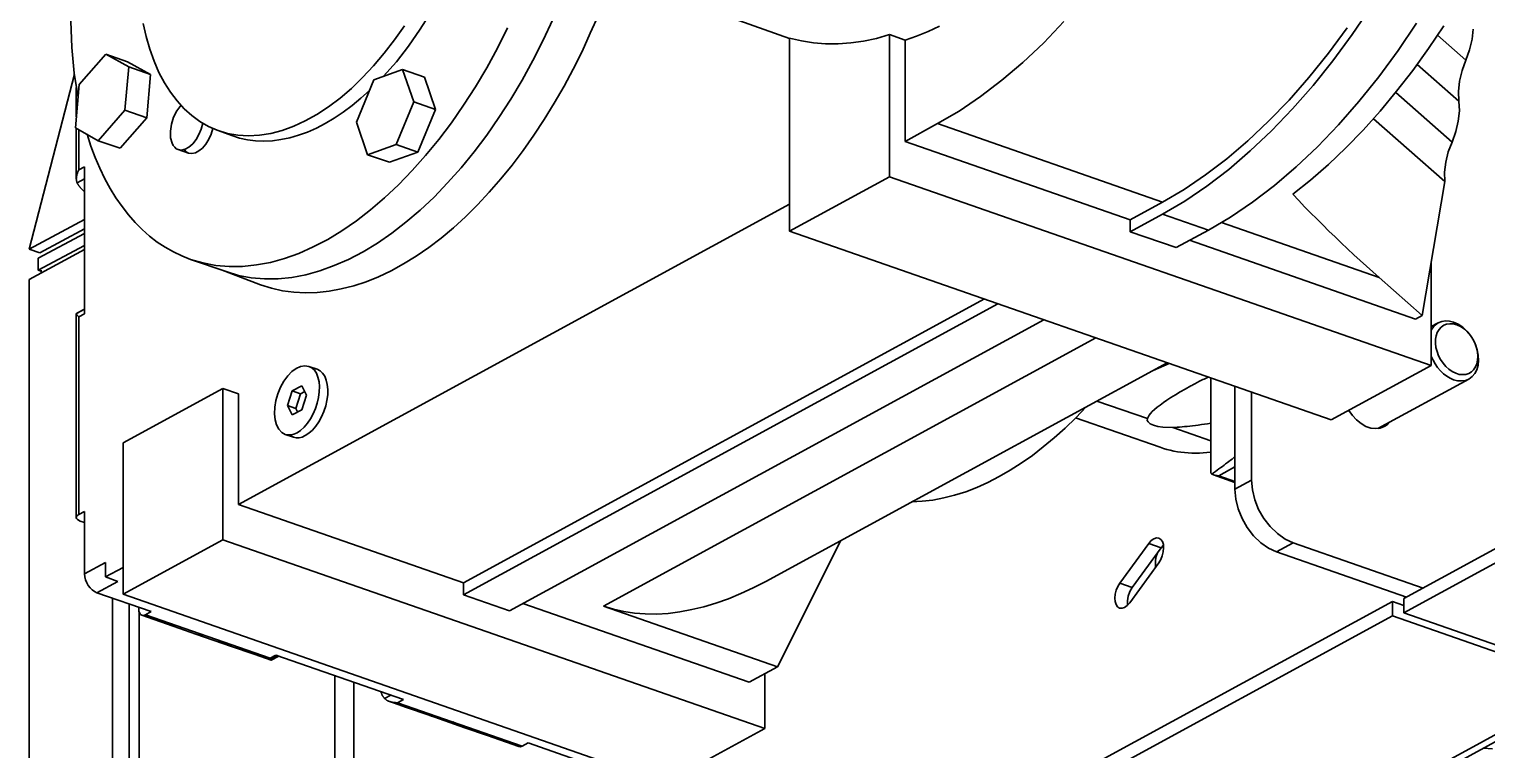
# Model space of a CAD drawing. Header units: millimetres. Extents: x 0 to 594, y 0 to 420.
# Drawn here: x 202.4 to 213.33, y 318.36 to 323.76 of the extents above; entities that cross this region are included whole.
import ezdxf

# ---------------------------------------------------------------- set-up
doc = ezdxf.new("R2010")
doc.units = ezdxf.units.MM

msp = doc.modelspace()

# ---------------------------------------------------------------- linework, layer by layer
at = {"color": 1, "lineweight": 35}
for p, q in [((212.323, 323.72), (212.462, 323.926)), ((202.716, 323.82), (202.724, 323.623)), ((205.336, 323.76), (205.419, 323.894)), ((206.257, 323.678), (206.329, 323.833)), ((206.671, 323.867), (206.611, 323.73)), ((207.725, 323.825), (208.105, 323.692)), ((210.01, 323.659), (210.162, 323.818)), ((203.259, 323.804), (203.281, 323.705)), ((203.281, 323.705), (203.309, 323.61)), ((205.143, 323.68), (205.217, 323.787)), ((205.248, 323.634), (205.336, 323.76)), ((205.915, 323.619), (205.991, 323.771)), ((206.611, 323.73), (206.549, 323.594)), ((208.757, 323.692), (208.855, 323.72)), ((208.855, 323.72), (208.972, 323.679)), ((208.855, 322.655), (208.855, 323.72)), ((208.972, 323.679), (209.057, 323.709)), ((209.057, 323.709), (209.143, 323.743)), ((209.143, 323.743), (209.228, 323.783)), ((212.284, 323.771), (212.144, 323.58)), ((212.178, 323.524), (212.323, 323.72)), ((212.667, 323.6), (212.806, 323.806)), ((213.009, 323.786), (212.895, 323.616)), ((212.962, 323.715), (213.174, 323.528)), ((213.229, 323.762), (213.221, 323.685)), ((202.724, 323.623), (202.742, 323.432)), ((203.309, 323.61), (203.341, 323.521)), ((205.066, 323.58), (205.143, 323.68)), ((205.157, 323.517), (205.248, 323.634)), ((205.834, 323.472), (205.915, 323.619)), ((206.18, 323.526), (206.257, 323.678)), ((206.549, 323.594), (206.483, 323.462)), ((208.105, 323.694), (208.193, 323.673)), ((208.105, 323.694), (208.105, 322.247)), ((208.193, 323.673), (208.283, 323.659)), ((208.283, 323.659), (208.374, 323.651)), ((208.374, 323.651), (208.468, 323.651)), ((208.468, 323.651), (208.563, 323.658)), ((208.563, 323.658), (208.659, 323.672)), ((208.659, 323.672), (208.757, 323.692)), ((208.972, 323.679), (208.972, 322.92)), ((209.854, 323.512), (210.01, 323.659)), ((212.522, 323.404), (212.667, 323.6)), ((212.895, 323.616), (212.777, 323.452)), ((213.203, 323.606), (213.174, 323.528)), ((213.221, 323.685), (213.203, 323.606)), ((202.978, 323.574), (202.778, 323.346)), ((203.15, 323.478), (202.978, 323.574)), ((203.142, 323.517), (202.978, 323.574)), ((203.314, 323.421), (203.142, 323.517)), ((203.341, 323.521), (203.377, 323.437)), ((204.904, 323.398), (204.986, 323.485)), ((204.986, 323.485), (205.066, 323.58)), ((205.061, 323.408), (205.157, 323.517)), ((206.099, 323.379), (206.18, 323.526)), ((209.696, 323.378), (209.854, 323.512)), ((212.144, 323.58), (211.998, 323.4)), ((212.029, 323.338), (212.178, 323.524)), ((212.81, 323.497), (213.122, 323.222)), ((213.174, 323.528), (213.146, 323.451)), ((202.743, 323.423), (202.405, 322.112)), ((202.742, 323.432), (202.77, 323.25)), ((203.122, 323.154), (203.15, 323.478)), ((203.314, 323.421), (203.15, 323.478)), ((203.286, 323.096), (203.314, 323.421)), ((203.377, 323.437), (203.418, 323.359)), ((204.82, 323.317), (204.904, 323.398)), ((204.989, 323.382), (204.858, 323.063)), ((205.204, 323.458), (204.989, 323.382)), ((205.368, 323.401), (205.204, 323.458)), ((205.287, 323.216), (205.204, 323.458)), ((205.451, 323.158), (205.368, 323.401)), ((205.749, 323.329), (205.834, 323.472)), ((206.015, 323.236), (206.099, 323.379)), ((206.483, 323.462), (206.414, 323.333)), ((209.537, 323.256), (209.696, 323.378)), ((211.998, 323.4), (211.849, 323.23)), ((212.373, 323.218), (212.522, 323.404)), ((212.777, 323.452), (212.656, 323.296)), ((212.709, 319.492), (219.964, 323.443)), ((212.709, 319.384), (220.085, 323.401)), ((213.146, 323.451), (213.127, 323.372)), ((202.778, 323.346), (202.75, 323.022)), ((202.757, 323.323), (202.757, 323.105)), ((203.418, 323.359), (203.464, 323.288)), ((203.464, 323.288), (203.513, 323.223)), ((204.735, 323.244), (204.82, 323.317)), ((204.891, 323.243), (204.956, 323.302)), ((205.661, 323.191), (205.749, 323.329)), ((206.414, 323.333), (206.341, 323.207)), ((211.876, 323.163), (212.029, 323.338)), ((212.656, 323.296), (212.532, 323.146)), ((212.649, 323.287), (213.071, 322.915)), ((213.127, 323.372), (213.119, 323.294)), ((213.119, 323.294), (213.122, 323.222)), ((203.511, 323.15), (203.542, 323.19)), ((203.513, 323.223), (203.566, 323.164)), ((203.566, 323.164), (203.623, 323.113)), ((204.561, 323.122), (204.648, 323.179)), ((204.648, 323.179), (204.735, 323.244)), ((204.758, 323.139), (204.825, 323.189)), ((204.825, 323.189), (204.891, 323.243)), ((205.155, 322.896), (205.287, 323.216)), ((205.451, 323.158), (205.287, 323.216)), ((205.319, 322.839), (205.451, 323.158)), ((205.569, 323.059), (205.661, 323.191)), ((205.926, 323.099), (206.015, 323.236)), ((206.341, 323.207), (206.266, 323.084)), ((209.376, 323.147), (209.537, 323.256)), ((211.849, 323.23), (211.696, 323.071)), ((211.719, 322.999), (211.876, 323.163)), ((212.219, 323.043), (212.373, 323.218)), ((213.122, 323.222), (213.126, 323.15)), ((202.922, 322.925), (203.122, 323.154)), ((203.086, 322.868), (203.286, 323.096)), ((203.286, 323.096), (203.122, 323.154)), ((203.463, 322.996), (203.47, 323.049)), ((203.47, 323.049), (203.487, 323.101)), ((203.487, 323.101), (203.511, 323.15)), ((203.623, 323.113), (203.684, 323.069)), ((203.684, 323.069), (203.748, 323.032)), ((203.706, 323.056), (203.694, 323.012)), ((204.387, 323.033), (204.474, 323.073)), ((204.474, 323.073), (204.561, 323.122)), ((204.557, 323.02), (204.624, 323.054)), ((204.624, 323.054), (204.691, 323.094)), ((204.691, 323.094), (204.758, 323.139)), ((204.858, 323.063), (204.941, 322.82)), ((205.474, 322.933), (205.569, 323.059)), ((205.834, 322.967), (205.926, 323.099)), ((206.266, 323.084), (206.188, 322.966)), ((208.972, 322.92), (209.214, 323.053)), ((209.214, 323.053), (209.376, 323.147)), ((209.214, 323.053), (210.901, 322.465)), ((211.696, 323.071), (211.541, 322.924)), ((212.532, 323.146), (212.405, 323.005)), ((213.018, 322.619), (212.482, 323.09)), ((213.118, 323.072), (213.099, 322.993)), ((213.126, 323.15), (213.118, 323.072)), ((202.75, 323.022), (202.922, 322.925)), ((202.757, 323.018), (202.757, 322.639)), ((202.775, 323.008), (202.775, 322.706)), ((202.838, 322.973), (202.867, 322.884)), ((203.464, 322.947), (203.463, 322.996)), ((203.475, 322.906), (203.464, 322.947)), ((203.677, 322.971), (203.655, 322.933)), ((203.694, 323.012), (203.677, 322.971)), ((203.748, 323.032), (203.814, 323.003)), ((203.768, 322.975), (203.751, 322.936)), ((203.781, 323.017), (203.768, 322.975)), ((203.814, 323.003), (203.89, 322.98)), ((203.814, 323.003), (203.923, 322.963)), ((203.869, 322.985), (203.923, 322.963)), ((203.89, 322.98), (203.968, 322.966)), ((203.923, 322.963), (203.981, 322.944)), ((203.968, 322.966), (204.048, 322.962)), ((203.981, 322.944), (204.04, 322.931)), ((204.048, 322.962), (204.131, 322.966)), ((204.131, 322.966), (204.215, 322.979)), ((204.215, 322.979), (204.3, 323.002)), ((204.291, 322.933), (204.357, 322.946)), ((204.3, 323.002), (204.387, 323.033)), ((204.357, 322.946), (204.423, 322.966)), ((204.423, 322.966), (204.49, 322.99)), ((204.49, 322.99), (204.557, 323.02)), ((205.739, 322.841), (205.834, 322.967)), ((206.188, 322.966), (206.108, 322.852)), ((211.559, 322.848), (211.719, 322.999)), ((212.062, 322.879), (212.219, 323.043)), ((212.405, 323.005), (212.276, 322.871)), ((213.099, 322.993), (213.071, 322.915)), ((202.867, 322.884), (202.898, 322.799)), ((203.086, 322.868), (202.922, 322.925)), ((203.484, 322.889), (203.475, 322.906)), ((203.495, 322.876), (203.484, 322.889)), ((203.507, 322.865), (203.495, 322.876)), ((203.521, 322.858), (203.507, 322.865)), ((203.547, 322.855), (203.521, 322.858)), ((203.599, 322.831), (203.521, 322.858)), ((203.574, 322.861), (203.547, 322.855)), ((203.58, 322.841), (203.565, 322.858)), ((203.602, 322.877), (203.574, 322.861)), ((203.599, 322.831), (203.58, 322.841)), ((203.624, 322.828), (203.599, 322.831)), ((203.63, 322.901), (203.602, 322.877)), ((203.65, 322.833), (203.624, 322.828)), ((203.655, 322.933), (203.63, 322.901)), ((203.677, 322.848), (203.65, 322.833)), ((203.704, 322.87), (203.677, 322.848)), ((203.729, 322.9), (203.704, 322.87)), ((203.751, 322.936), (203.729, 322.9)), ((204.04, 322.931), (204.101, 322.923)), ((204.101, 322.923), (204.163, 322.921)), ((204.163, 322.921), (204.227, 322.924)), ((204.227, 322.924), (204.291, 322.933)), ((204.941, 322.82), (205.155, 322.896)), ((205.105, 322.763), (205.319, 322.839)), ((205.319, 322.839), (205.155, 322.896)), ((205.376, 322.814), (205.474, 322.933)), ((205.642, 322.721), (205.739, 322.841)), ((206.108, 322.852), (206.025, 322.742)), ((210.659, 322.332), (208.972, 322.92)), ((211.541, 322.924), (211.383, 322.79)), ((211.397, 322.709), (211.559, 322.848)), ((211.902, 322.728), (212.062, 322.879)), ((212.276, 322.871), (212.144, 322.746)), ((213.043, 322.841), (213.025, 322.764)), ((213.071, 322.915), (213.043, 322.841)), ((202.775, 322.706), (202.819, 322.73)), ((202.819, 321.628), (202.819, 322.73)), ((202.898, 322.799), (202.933, 322.718)), ((202.933, 322.718), (202.971, 322.64)), ((205.105, 322.763), (204.941, 322.82)), ((205.276, 322.701), (205.376, 322.814)), ((205.541, 322.608), (205.642, 322.721)), ((206.025, 322.742), (205.94, 322.638)), ((211.383, 322.79), (211.223, 322.668)), ((211.74, 322.59), (211.902, 322.728)), ((212.144, 322.746), (212.011, 322.63)), ((213.025, 322.764), (213.016, 322.689)), ((202.758, 322.644), (202.757, 322.639)), ((202.757, 322.639), (202.757, 322.637)), ((202.757, 322.637), (202.758, 322.634)), ((202.759, 322.658), (202.758, 322.653)), ((202.758, 322.653), (202.758, 322.648)), ((202.758, 322.648), (202.758, 322.644)), ((202.758, 322.634), (202.758, 322.632)), ((202.758, 322.632), (202.758, 322.63)), ((202.758, 322.63), (202.758, 322.628)), ((202.758, 322.628), (202.758, 322.625)), ((202.758, 322.625), (202.759, 322.623)), ((202.76, 322.662), (202.759, 322.658)), ((202.759, 322.623), (202.759, 322.621)), ((202.759, 322.621), (202.76, 322.619)), ((202.761, 322.667), (202.76, 322.662)), ((202.76, 322.619), (202.76, 322.617)), ((202.76, 322.617), (202.761, 322.615)), ((202.762, 322.672), (202.761, 322.667)), ((202.761, 322.615), (202.762, 322.613)), ((202.763, 322.677), (202.762, 322.672)), ((202.762, 322.613), (202.762, 322.611)), ((202.762, 322.611), (202.763, 322.609)), ((202.765, 322.682), (202.763, 322.677)), ((202.819, 322.64), (202.763, 322.609)), ((202.763, 322.609), (202.764, 322.607)), ((202.767, 322.687), (202.765, 322.682)), ((202.768, 322.691), (202.767, 322.687)), ((202.77, 322.696), (202.768, 322.691)), ((202.773, 322.701), (202.77, 322.696)), ((202.775, 322.706), (202.773, 322.701)), ((202.971, 322.64), (203.011, 322.567)), ((205.173, 322.595), (205.276, 322.701)), ((205.439, 322.502), (205.541, 322.608)), ((205.94, 322.638), (205.853, 322.538)), ((208.105, 322.247), (208.855, 322.655)), ((208.855, 322.655), (212.915, 321.24)), ((211.223, 322.668), (211.063, 322.559)), ((211.232, 322.584), (211.397, 322.709)), ((212.011, 322.63), (211.877, 322.523)), ((213.018, 322.619), (212.848, 321.614)), ((213.016, 322.689), (213.018, 322.619)), ((202.764, 322.607), (202.765, 322.604)), ((202.765, 322.604), (202.767, 322.601)), ((202.767, 322.601), (202.768, 322.599)), ((202.768, 322.599), (202.77, 322.596)), ((202.77, 322.596), (202.771, 322.594)), ((202.771, 322.594), (202.773, 322.591)), ((202.773, 322.591), (202.775, 322.589)), ((202.775, 322.589), (202.777, 322.586)), ((202.777, 322.586), (202.779, 322.584)), ((202.779, 322.584), (202.781, 322.581)), ((202.781, 322.581), (202.783, 322.579)), ((202.783, 322.579), (202.785, 322.576)), ((202.785, 322.576), (202.787, 322.574)), ((202.787, 322.574), (202.819, 322.542)), ((203.011, 322.567), (203.054, 322.497)), ((205.069, 322.497), (205.173, 322.595)), ((205.335, 322.404), (205.439, 322.502)), ((205.853, 322.538), (205.765, 322.444)), ((211.063, 322.559), (210.901, 322.465)), ((211.067, 322.472), (211.232, 322.584)), ((211.576, 322.464), (211.74, 322.59)), ((211.922, 322.476), (211.877, 322.523)), ((203.054, 322.497), (203.1, 322.431)), ((203.1, 322.431), (203.148, 322.369)), ((203.974, 320.198), (208.105, 322.448)), ((204.857, 322.324), (204.964, 322.406)), ((204.964, 322.406), (205.069, 322.497)), ((205.229, 322.314), (205.335, 322.404)), ((205.765, 322.444), (205.675, 322.355)), ((210.901, 322.465), (210.659, 322.332)), ((210.901, 322.375), (211.067, 322.472)), ((211.411, 322.352), (211.576, 322.464)), ((211.966, 322.43), (211.922, 322.476)), ((212.011, 322.384), (211.966, 322.43)), ((202.819, 322.333), (202.405, 322.112)), ((203.148, 322.369), (203.198, 322.311)), ((203.198, 322.311), (203.251, 322.258)), ((204.749, 322.25), (204.857, 322.324)), ((205.122, 322.231), (205.229, 322.314)), ((205.675, 322.355), (205.584, 322.272)), ((210.659, 322.242), (210.901, 322.375)), ((210.659, 322.332), (210.659, 322.242)), ((211.245, 322.255), (210.901, 322.375)), ((211.245, 322.255), (211.411, 322.352)), ((211.343, 322.311), (212.525, 321.899)), ((212.057, 322.338), (212.011, 322.384)), ((212.102, 322.293), (212.057, 322.338)), ((212.148, 322.247), (212.102, 322.293)), ((202.819, 322.229), (202.472, 322.044)), ((202.483, 322.085), (202.819, 322.264)), ((203.251, 322.258), (203.307, 322.209)), ((203.307, 322.209), (203.364, 322.165)), ((204.533, 322.128), (204.642, 322.184)), ((204.642, 322.184), (204.749, 322.25)), ((205.015, 322.157), (205.122, 322.231)), ((205.492, 322.195), (205.399, 322.124)), ((205.584, 322.272), (205.492, 322.195)), ((208.105, 322.247), (212.166, 320.831)), ((210.659, 322.242), (211.002, 322.123)), ((211.002, 322.123), (211.245, 322.255)), ((212.798, 321.587), (211.103, 322.178)), ((212.195, 322.203), (212.148, 322.247)), ((212.241, 322.158), (212.195, 322.203)), ((202.819, 322.109), (202.404, 321.883)), ((202.405, 322.112), (202.483, 322.085)), ((202.819, 322.139), (202.472, 321.953)), ((203.364, 322.165), (203.424, 322.126)), ((203.424, 322.126), (203.485, 322.091)), ((203.485, 322.091), (203.549, 322.061)), ((204.318, 322.042), (204.426, 322.08)), ((204.426, 322.08), (204.533, 322.128)), ((204.799, 322.035), (204.907, 322.092)), ((204.907, 322.092), (205.015, 322.157)), ((205.399, 322.124), (205.305, 322.059)), ((212.288, 322.114), (212.241, 322.158)), ((212.335, 322.07), (212.288, 322.114)), ((212.382, 322.027), (212.335, 322.07)), ((202.472, 322.044), (202.472, 321.953)), ((202.472, 321.953), (202.493, 321.946)), ((202.493, 321.932), (202.493, 321.955)), ((203.549, 322.061), (203.614, 322.035)), ((203.614, 322.035), (203.707, 322.008)), ((203.614, 322.035), (203.88, 321.943)), ((203.707, 322.008), (203.804, 321.99)), ((203.804, 321.99), (203.903, 321.981)), ((203.903, 321.981), (204.004, 321.982)), ((204.004, 321.982), (204.107, 321.993)), ((204.107, 321.993), (204.212, 322.012)), ((204.212, 322.012), (204.318, 322.042)), ((204.584, 321.949), (204.691, 321.988)), ((204.691, 321.988), (204.799, 322.035)), ((205.211, 322.001), (205.117, 321.95)), ((205.305, 322.059), (205.211, 322.001)), ((212.429, 321.984), (212.382, 322.027)), ((212.477, 321.941), (212.429, 321.984)), ((212.915, 322.012), (212.915, 321.24)), ((202.404, 321.883), (202.404, 313.898)), ((203.86, 321.949), (203.88, 321.943)), ((203.87, 321.946), (204.139, 321.845)), ((203.88, 321.943), (203.973, 321.915)), ((203.973, 321.915), (204.069, 321.897)), ((204.069, 321.897), (204.168, 321.889)), ((204.22, 321.819), (204.139, 321.845)), ((204.168, 321.889), (204.27, 321.89)), ((204.27, 321.89), (204.373, 321.9)), ((204.373, 321.9), (204.478, 321.92)), ((204.478, 321.92), (204.584, 321.949)), ((204.93, 321.867), (204.837, 321.837)), ((205.023, 321.905), (204.93, 321.867)), ((205.117, 321.95), (205.023, 321.905)), ((212.525, 321.899), (212.477, 321.941)), ((212.525, 321.899), (212.848, 321.614)), ((204.303, 321.8), (204.22, 321.819)), ((204.388, 321.789), (204.303, 321.8)), ((204.475, 321.784), (204.388, 321.789)), ((204.563, 321.786), (204.475, 321.784)), ((204.653, 321.796), (204.563, 321.786)), ((204.744, 321.813), (204.653, 321.796)), ((204.837, 321.837), (204.744, 321.813)), ((209.566, 321.738), (205.661, 319.61)), ((202.758, 321.628), (202.757, 321.628)), ((202.757, 321.628), (202.757, 321.628)), ((202.757, 321.628), (202.758, 321.626)), ((202.757, 321.628), (202.757, 320.099)), ((202.759, 321.631), (202.758, 321.63)), ((202.758, 321.63), (202.758, 321.63)), ((202.758, 321.63), (202.758, 321.63)), ((202.758, 321.63), (202.758, 321.629)), ((202.758, 321.629), (202.758, 321.629)), ((202.758, 321.629), (202.758, 321.629)), ((202.758, 321.629), (202.758, 321.629)), ((202.758, 321.629), (202.758, 321.628)), ((202.758, 321.626), (202.758, 321.625)), ((202.758, 321.625), (202.758, 321.624)), ((202.76, 321.631), (202.759, 321.631)), ((202.759, 321.631), (202.759, 321.631)), ((202.759, 321.631), (202.759, 321.631)), ((202.759, 321.631), (202.759, 321.631)), ((202.819, 321.663), (202.76, 321.631)), ((202.761, 321.632), (202.76, 321.632)), ((202.76, 321.632), (202.76, 321.632)), ((202.76, 321.632), (202.76, 321.632)), ((202.76, 321.632), (202.76, 321.631)), ((202.76, 321.631), (202.76, 321.631)), ((202.762, 321.632), (202.761, 321.632)), ((202.761, 321.632), (202.761, 321.632)), ((202.761, 321.632), (202.761, 321.632)), ((202.761, 321.632), (202.761, 321.632)), ((202.763, 321.632), (202.762, 321.632)), ((202.762, 321.632), (202.762, 321.632)), ((202.762, 321.632), (202.762, 321.632)), ((202.762, 321.632), (202.762, 321.632)), ((202.819, 321.663), (202.763, 321.632)), ((202.763, 321.632), (202.763, 321.632)), ((202.775, 321.604), (202.819, 321.628)), ((205.661, 319.52), (209.667, 321.702)), ((202.758, 321.624), (202.759, 321.623)), ((202.759, 321.623), (202.76, 321.621)), ((202.76, 321.621), (202.761, 321.62)), ((202.761, 321.62), (202.762, 321.618)), ((202.762, 321.618), (202.763, 321.616)), ((202.763, 321.616), (202.765, 321.614)), ((202.765, 321.614), (202.767, 321.613)), ((202.767, 321.613), (202.768, 321.611)), ((202.768, 321.611), (202.77, 321.609)), ((202.77, 321.609), (202.773, 321.606)), ((202.773, 321.606), (202.775, 321.604)), ((202.775, 321.604), (202.775, 320.121)), ((206.005, 319.401), (210.011, 321.583)), ((212.798, 321.587), (212.848, 321.614)), ((212.915, 321.531), (212.968, 321.56)), ((212.915, 321.505), (212.938, 321.537)), ((212.938, 321.537), (212.968, 321.56)), ((212.968, 321.56), (212.994, 321.57)), ((212.99, 321.527), (212.974, 321.51)), ((213.009, 321.541), (212.99, 321.527)), ((212.994, 321.57), (213.022, 321.575)), ((213.031, 321.549), (213.009, 321.541)), ((213.022, 321.575), (213.052, 321.573)), ((213.055, 321.553), (213.031, 321.549)), ((213.052, 321.573), (213.083, 321.565)), ((213.08, 321.551), (213.055, 321.553)), ((213.106, 321.544), (213.08, 321.551)), ((213.083, 321.565), (213.118, 321.549)), ((213.135, 321.531), (213.106, 321.544)), ((213.118, 321.549), (213.152, 321.526)), ((213.164, 321.511), (213.135, 321.531)), ((213.152, 321.526), (213.183, 321.496)), ((206.709, 319.435), (210.402, 321.446)), ((212.948, 321.436), (212.947, 321.406)), ((212.947, 321.406), (212.951, 321.375)), ((212.953, 321.463), (212.948, 321.436)), ((212.961, 321.488), (212.953, 321.463)), ((212.974, 321.51), (212.961, 321.488)), ((213.191, 321.486), (213.164, 321.511)), ((213.183, 321.496), (213.211, 321.461)), ((213.214, 321.457), (213.191, 321.486)), ((213.211, 321.461), (213.213, 321.459)), ((213.214, 321.457), (213.211, 321.461)), ((213.231, 321.43), (213.214, 321.457)), ((213.245, 321.401), (213.231, 321.43)), ((212.929, 321.28), (212.915, 321.31)), ((212.951, 321.375), (212.959, 321.344)), ((212.959, 321.344), (212.97, 321.313)), ((212.97, 321.313), (212.985, 321.284)), ((213.255, 321.371), (213.245, 321.401)), ((213.245, 321.401), (213.247, 321.396)), ((213.246, 321.399), (213.247, 321.396)), ((213.247, 321.396), (213.26, 321.357)), ((213.262, 321.34), (213.255, 321.371)), ((213.26, 321.357), (213.268, 321.317)), ((213.264, 321.309), (213.262, 321.34)), ((213.263, 321.28), (213.264, 321.309)), ((213.268, 321.317), (213.27, 321.278)), ((204.342, 321.162), (204.373, 321.194)), ((204.373, 321.194), (204.406, 321.218)), ((204.406, 321.218), (204.439, 321.233)), ((204.439, 321.233), (204.471, 321.238)), ((204.471, 321.238), (204.501, 321.233)), ((204.501, 321.233), (204.522, 321.222)), ((204.563, 321.212), (204.501, 321.233)), ((204.522, 321.222), (204.542, 321.204)), ((204.53, 321.216), (204.563, 321.212)), ((204.542, 321.204), (204.557, 321.181)), ((204.563, 321.212), (204.585, 321.2)), ((204.585, 321.2), (204.604, 321.182)), ((207.927, 319.621), (210.936, 321.26)), ((210.831, 321.203), (210.951, 321.255)), ((212.915, 321.24), (212.166, 320.831)), ((212.945, 321.251), (212.929, 321.28)), ((212.963, 321.224), (212.945, 321.251)), ((212.984, 321.199), (212.963, 321.224)), ((213.007, 321.177), (212.984, 321.199)), ((212.985, 321.284), (213.004, 321.257)), ((213.004, 321.257), (213.025, 321.232)), ((213.025, 321.232), (213.048, 321.211)), ((213.048, 321.211), (213.073, 321.194)), ((213.073, 321.194), (213.099, 321.181)), ((213.196, 321.18), (213.216, 321.192)), ((213.216, 321.192), (213.233, 321.208)), ((213.233, 321.208), (213.247, 321.229)), ((213.257, 321.208), (213.242, 321.179)), ((213.247, 321.229), (213.257, 321.253)), ((213.257, 321.253), (213.263, 321.28)), ((213.266, 321.241), (213.257, 321.208)), ((213.27, 321.278), (213.266, 321.241)), ((204.288, 321.077), (204.313, 321.122)), ((204.313, 321.122), (204.342, 321.162)), ((204.448, 321.088), (204.376, 321.049)), ((204.484, 321.018), (204.448, 321.088)), ((204.557, 321.181), (204.569, 321.152)), ((204.569, 321.152), (204.577, 321.118)), ((204.577, 321.118), (204.58, 321.081)), ((204.58, 321.081), (204.579, 321.042)), ((204.604, 321.182), (204.62, 321.159)), ((204.62, 321.159), (204.631, 321.13)), ((204.631, 321.13), (204.639, 321.097)), ((204.639, 321.097), (204.643, 321.059)), ((211.112, 321.086), (211.071, 321.063)), ((211.12, 321.09), (211.112, 321.086)), ((211.129, 321.095), (211.12, 321.09)), ((211.138, 321.1), (211.129, 321.095)), ((211.147, 321.104), (211.138, 321.1)), ((211.156, 321.109), (211.147, 321.104)), ((211.165, 321.114), (211.156, 321.109)), ((211.174, 321.119), (211.165, 321.114)), ((211.184, 321.124), (211.174, 321.119)), ((211.193, 321.129), (211.184, 321.124)), ((211.203, 321.134), (211.193, 321.129)), ((211.212, 321.138), (211.203, 321.134)), ((211.222, 321.143), (211.212, 321.138)), ((211.232, 321.148), (211.222, 321.143)), ((211.242, 321.153), (211.232, 321.148)), ((211.263, 321.146), (211.263, 320.447)), ((211.444, 321.083), (211.444, 320.311)), ((212.515, 320.767), (213.197, 321.138)), ((213.032, 321.159), (213.007, 321.177)), ((213.057, 321.144), (213.032, 321.159)), ((213.083, 321.133), (213.057, 321.144)), ((213.113, 321.125), (213.083, 321.133)), ((213.099, 321.181), (213.124, 321.173)), ((213.143, 321.124), (213.113, 321.125)), ((213.124, 321.173), (213.15, 321.171)), ((213.172, 321.128), (213.143, 321.124)), ((213.15, 321.171), (213.174, 321.173)), ((213.197, 321.138), (213.172, 321.128)), ((213.174, 321.173), (213.196, 321.18)), ((213.222, 321.156), (213.197, 321.138)), ((213.242, 321.179), (213.222, 321.156)), ((203.108, 320.659), (203.857, 321.067)), ((203.974, 321.026), (203.857, 321.067)), ((203.857, 321.067), (203.857, 319.933)), ((203.974, 320.198), (203.974, 321.026)), ((204.245, 320.927), (204.254, 320.978)), ((204.254, 320.978), (204.268, 321.028)), ((204.268, 321.028), (204.288, 321.077)), ((204.376, 321.049), (204.34, 320.939)), ((204.438, 321.027), (204.376, 321.049)), ((204.402, 320.917), (204.438, 321.027)), ((204.438, 321.027), (204.47, 321.044)), ((204.448, 320.908), (204.484, 321.018)), ((204.574, 321), (204.564, 320.958)), ((204.579, 321.042), (204.574, 321)), ((204.636, 320.978), (204.627, 320.936)), ((204.642, 321.02), (204.636, 320.978)), ((204.643, 321.059), (204.642, 321.02)), ((210.787, 320.841), (210.409, 320.973)), ((210.934, 320.98), (210.907, 320.961)), ((210.964, 321), (210.934, 320.98)), ((210.997, 321.02), (210.964, 321)), ((211.033, 321.041), (210.997, 321.02)), ((211.071, 321.063), (211.033, 321.041)), ((211.569, 320.379), (211.569, 321.04)), ((204.243, 320.878), (204.245, 320.927)), ((204.247, 320.833), (204.243, 320.878)), ((204.34, 320.939), (204.376, 320.869)), ((204.402, 320.917), (204.34, 320.939)), ((204.376, 320.869), (204.448, 320.908)), ((204.416, 320.891), (204.402, 320.917)), ((204.534, 320.877), (204.513, 320.84)), ((204.551, 320.917), (204.534, 320.877)), ((204.564, 320.958), (204.551, 320.917)), ((204.613, 320.895), (204.596, 320.855)), ((204.627, 320.936), (204.613, 320.895)), ((210.329, 320.93), (210.25, 320.848)), ((210.8, 320.866), (210.792, 320.853)), ((210.811, 320.879), (210.8, 320.866)), ((210.824, 320.894), (210.811, 320.879)), ((210.841, 320.91), (210.824, 320.894)), ((210.86, 320.926), (210.841, 320.91)), ((210.882, 320.943), (210.86, 320.926)), ((210.907, 320.961), (210.882, 320.943)), ((212.324, 320.865), (212.297, 320.903)), ((212.355, 320.831), (212.324, 320.865)), ((204.258, 320.794), (204.247, 320.833)), ((204.275, 320.762), (204.258, 320.794)), ((204.297, 320.738), (204.275, 320.762)), ((204.439, 320.753), (204.412, 320.735)), ((204.465, 320.777), (204.439, 320.753)), ((204.49, 320.806), (204.465, 320.777)), ((204.513, 320.84), (204.49, 320.806)), ((204.528, 320.755), (204.501, 320.732)), ((204.553, 320.784), (204.528, 320.755)), ((204.576, 320.818), (204.553, 320.784)), ((204.596, 320.855), (204.576, 320.818)), ((210.17, 320.77), (210.089, 320.697)), ((210.25, 320.848), (210.17, 320.77)), ((210.882, 320.626), (210.249, 320.847)), ((210.787, 320.841), (210.786, 320.828)), ((210.786, 320.828), (210.793, 320.816)), ((210.792, 320.853), (210.787, 320.841)), ((210.793, 320.816), (210.808, 320.803)), ((210.808, 320.803), (210.832, 320.792)), ((210.832, 320.792), (210.865, 320.783)), ((210.865, 320.783), (210.903, 320.777)), ((210.903, 320.777), (210.978, 320.775)), ((210.978, 320.775), (210.994, 320.775)), ((211.263, 320.675), (210.978, 320.775)), ((210.994, 320.775), (211.011, 320.776)), ((211.011, 320.776), (211.029, 320.778)), ((211.029, 320.778), (211.047, 320.779)), ((211.047, 320.779), (211.066, 320.781)), ((211.066, 320.781), (211.085, 320.783)), ((211.085, 320.783), (211.105, 320.785)), ((211.105, 320.785), (211.126, 320.787)), ((211.126, 320.787), (211.147, 320.79)), ((211.147, 320.79), (211.169, 320.793)), ((211.169, 320.793), (211.192, 320.796)), ((211.192, 320.796), (211.215, 320.799)), ((211.215, 320.799), (211.238, 320.803)), ((211.238, 320.803), (211.263, 320.806)), ((212.389, 320.804), (212.355, 320.831)), ((212.425, 320.783), (212.389, 320.804)), ((212.462, 320.77), (212.425, 320.783)), ((212.498, 320.766), (212.462, 320.77)), ((212.532, 320.77), (212.498, 320.766)), ((212.563, 320.781), (212.532, 320.77)), ((212.584, 320.795), (212.563, 320.781)), ((212.601, 320.814), (212.584, 320.795)), ((203.108, 319.525), (203.108, 320.659)), ((204.323, 320.723), (204.297, 320.738)), ((204.343, 320.719), (204.323, 320.723)), ((204.385, 320.702), (204.323, 320.723)), ((204.365, 320.719), (204.343, 320.719)), ((204.385, 320.702), (204.356, 320.719)), ((204.388, 320.725), (204.365, 320.719)), ((204.406, 320.697), (204.385, 320.702)), ((204.412, 320.735), (204.388, 320.725)), ((204.428, 320.698), (204.406, 320.697)), ((204.451, 320.703), (204.428, 320.698)), ((204.474, 320.714), (204.451, 320.703)), ((204.501, 320.732), (204.474, 320.714)), ((210.089, 320.697), (210.007, 320.629)), ((209.925, 320.565), (209.842, 320.507)), ((210.007, 320.629), (209.925, 320.565)), ((210.907, 320.618), (210.882, 320.626)), ((210.933, 320.61), (210.907, 320.618)), ((210.959, 320.604), (210.933, 320.61)), ((210.985, 320.598), (210.959, 320.604)), ((211.012, 320.593), (210.985, 320.598)), ((211.039, 320.589), (211.012, 320.593)), ((211.066, 320.586), (211.039, 320.589)), ((211.093, 320.584), (211.066, 320.586)), ((211.121, 320.583), (211.093, 320.584)), ((211.149, 320.582), (211.121, 320.583)), ((211.177, 320.583), (211.149, 320.582)), ((211.205, 320.584), (211.177, 320.583)), ((211.234, 320.586), (211.205, 320.584)), ((211.263, 320.59), (211.234, 320.586)), ((211.41, 320.529), (211.422, 320.538)), ((211.422, 320.538), (211.433, 320.547)), ((211.433, 320.547), (211.444, 320.556)), ((209.758, 320.454), (209.675, 320.406)), ((209.842, 320.507), (209.758, 320.454)), ((211.263, 320.447), (211.263, 320.444)), ((211.263, 320.444), (211.263, 320.442)), ((211.263, 320.442), (211.263, 320.44)), ((211.263, 320.44), (211.263, 320.439)), ((211.263, 320.439), (211.264, 320.437)), ((211.264, 320.437), (211.264, 320.435)), ((211.264, 320.435), (211.265, 320.433)), ((211.265, 320.433), (211.265, 320.432)), ((211.265, 320.432), (211.266, 320.43)), ((211.266, 320.43), (211.266, 320.429)), ((211.266, 320.429), (211.267, 320.428)), ((211.267, 320.428), (211.268, 320.427)), ((211.268, 320.427), (211.269, 320.426)), ((211.269, 320.426), (211.27, 320.425)), ((211.27, 320.425), (211.284, 320.435)), ((211.27, 320.425), (211.282, 320.42)), ((211.284, 320.435), (211.297, 320.445)), ((211.297, 320.445), (211.31, 320.454)), ((211.31, 320.454), (211.324, 320.464)), ((211.322, 320.412), (211.444, 320.479)), ((211.324, 320.464), (211.337, 320.474)), ((211.337, 320.474), (211.35, 320.483)), ((211.35, 320.483), (211.362, 320.493)), ((211.362, 320.493), (211.374, 320.502)), ((211.374, 320.502), (211.387, 320.511)), ((211.387, 320.511), (211.399, 320.52)), ((211.399, 320.52), (211.41, 320.529)), ((209.508, 320.325), (209.425, 320.293)), ((209.591, 320.363), (209.508, 320.325)), ((209.675, 320.406), (209.591, 320.363)), ((211.282, 320.42), (211.322, 320.412)), ((211.444, 320.363), (211.282, 320.42)), ((211.444, 320.37), (211.322, 320.412)), ((211.569, 320.379), (211.444, 320.311)), ((211.575, 320.306), (211.569, 320.379)), ((209.099, 320.221), (209.02, 320.217)), ((209.179, 320.23), (209.099, 320.221)), ((209.261, 320.246), (209.179, 320.23)), ((209.342, 320.267), (209.261, 320.246)), ((209.425, 320.293), (209.342, 320.267)), ((211.444, 320.311), (211.45, 320.238)), ((211.45, 320.238), (211.468, 320.165)), ((211.593, 320.233), (211.575, 320.306)), ((211.621, 320.16), (211.593, 320.233)), ((202.757, 320.099), (202.762, 320.111)), ((202.759, 320.092), (202.757, 320.099)), ((202.762, 320.111), (202.775, 320.121)), ((202.819, 320.145), (202.775, 320.121)), ((202.819, 319.677), (202.819, 320.145)), ((203.974, 320.198), (205.661, 319.61)), ((211.468, 320.165), (211.497, 320.092)), ((211.66, 320.092), (211.621, 320.16)), ((202.765, 320.084), (202.759, 320.092)), ((202.787, 320.072), (202.765, 320.084)), ((202.787, 320.072), (202.819, 320.061)), ((211.497, 320.092), (211.535, 320.024)), ((211.535, 320.024), (211.583, 319.963)), ((211.708, 320.031), (211.66, 320.092)), ((211.762, 319.979), (211.708, 320.031)), ((203.857, 319.933), (203.108, 319.525)), ((203.857, 319.933), (207.918, 318.518)), ((208.013, 318.98), (208.49, 319.928)), ((210.58, 319.608), (210.797, 319.906)), ((210.797, 319.906), (210.815, 319.927)), ((210.797, 319.906), (210.89, 319.873)), ((210.815, 319.927), (210.835, 319.941)), ((210.835, 319.941), (210.855, 319.948)), ((210.855, 319.948), (210.874, 319.946)), ((210.874, 319.946), (210.888, 319.936)), ((210.888, 319.936), (210.9, 319.92)), ((210.908, 319.893), (210.89, 319.873)), ((210.9, 319.92), (210.907, 319.898)), ((210.907, 319.898), (210.909, 319.872)), ((211.583, 319.963), (211.637, 319.911)), ((211.637, 319.911), (211.695, 319.87)), ((211.756, 319.842), (211.881, 319.91)), ((211.82, 319.938), (211.762, 319.979)), ((211.881, 319.91), (211.82, 319.938)), ((212.854, 319.571), (211.881, 319.91)), ((210.89, 319.873), (210.674, 319.575)), ((210.848, 319.78), (210.847, 319.753)), ((210.854, 319.808), (210.848, 319.78)), ((210.863, 319.836), (210.854, 319.808)), ((210.887, 319.785), (210.872, 319.759)), ((210.899, 319.813), (210.887, 319.785)), ((210.906, 319.843), (210.899, 319.813)), ((210.909, 319.872), (210.906, 319.843)), ((211.695, 319.87), (211.756, 319.842)), ((211.756, 319.842), (212.729, 319.503)), ((202.975, 319.762), (202.819, 319.677)), ((202.819, 319.677), (202.821, 319.655)), ((202.975, 319.762), (202.975, 319.654)), ((202.975, 319.654), (203.108, 319.726)), ((210.872, 319.759), (210.655, 319.461)), ((210.847, 319.753), (210.849, 319.728)), ((202.821, 319.655), (202.826, 319.633)), ((202.826, 319.633), (202.835, 319.611)), ((202.835, 319.611), (202.846, 319.591)), ((202.846, 319.591), (202.86, 319.573)), ((202.86, 319.573), (202.877, 319.557)), ((202.877, 319.557), (202.894, 319.545)), ((203.069, 319.621), (202.912, 319.536)), ((202.975, 319.654), (203.069, 319.621)), ((205.661, 319.52), (205.661, 319.61)), ((207.833, 319.573), (207.739, 319.529)), ((207.927, 319.621), (207.833, 319.573)), ((210.545, 319.524), (210.553, 319.554)), ((210.553, 319.554), (210.565, 319.582)), ((210.565, 319.582), (210.58, 319.608)), ((210.58, 319.608), (210.674, 319.575)), ((210.674, 319.575), (210.656, 319.544)), ((202.894, 319.545), (202.912, 319.536)), ((203.318, 319.395), (202.912, 319.536)), ((203.028, 319.496), (203.028, 314.316)), ((203.108, 319.525), (207.168, 318.109)), ((203.153, 319.452), (203.153, 314.325)), ((203.237, 314.357), (212.624, 319.47)), ((206.005, 319.401), (205.661, 319.52)), ((206.105, 319.455), (207.801, 318.864)), ((207.553, 319.458), (207.462, 319.43)), ((207.646, 319.491), (207.553, 319.458)), ((207.739, 319.529), (207.646, 319.491)), ((210.543, 319.495), (210.545, 319.524)), ((210.545, 319.469), (210.543, 319.495)), ((210.552, 319.447), (210.545, 319.469)), ((210.563, 319.431), (210.552, 319.447)), ((210.636, 319.44), (210.616, 319.426)), ((210.655, 319.461), (210.636, 319.44)), ((210.643, 319.51), (210.637, 319.474)), ((210.637, 319.474), (210.638, 319.441)), ((210.656, 319.544), (210.643, 319.51)), ((212.624, 319.47), (212.624, 319.362)), ((212.709, 319.441), (212.624, 319.47)), ((212.709, 319.384), (212.709, 319.492)), ((203.225, 319.427), (203.225, 319.416)), ((203.225, 319.416), (203.226, 319.398)), ((203.226, 319.398), (203.231, 319.384)), ((203.228, 319.391), (203.228, 314.365)), ((203.231, 319.384), (203.239, 319.373)), ((203.237, 314.249), (212.624, 319.362)), ((203.239, 319.373), (203.248, 319.367)), ((203.248, 319.367), (203.261, 319.366)), ((203.248, 319.367), (203.484, 319.285)), ((203.261, 319.366), (203.275, 319.371)), ((203.275, 319.371), (203.318, 319.395)), ((204.21, 319.045), (203.275, 319.371)), ((203.392, 319.33), (203.452, 319.297)), ((206.709, 319.435), (208.013, 318.98)), ((206.784, 319.412), (206.709, 319.435)), ((206.861, 319.395), (206.784, 319.412)), ((206.941, 319.383), (206.861, 319.395)), ((207.023, 319.377), (206.941, 319.383)), ((207.108, 319.376), (207.023, 319.377)), ((207.194, 319.381), (207.108, 319.376)), ((207.282, 319.392), (207.194, 319.381)), ((207.371, 319.409), (207.282, 319.392)), ((207.462, 319.43), (207.371, 319.409)), ((210.578, 319.421), (210.563, 319.431)), ((210.597, 319.419), (210.578, 319.421)), ((210.616, 319.426), (210.597, 319.419)), ((212.624, 319.362), (214.092, 318.851)), ((214.161, 318.877), (212.709, 319.384)), ((203.452, 319.297), (203.484, 319.285)), ((203.484, 319.285), (203.653, 319.226)), ((203.653, 319.226), (203.671, 319.221)), ((203.653, 319.226), (203.922, 319.133)), ((203.671, 319.221), (203.707, 319.22)), ((203.829, 319.177), (203.89, 319.145)), ((203.89, 319.145), (203.922, 319.133)), ((203.922, 319.133), (204.09, 319.074)), ((204.09, 319.074), (204.108, 319.069)), ((204.09, 319.074), (204.217, 319.03)), ((204.108, 319.069), (204.144, 319.068)), ((204.21, 319.045), (204.254, 319.068)), ((204.21, 319.045), (204.211, 319.043)), ((204.211, 319.043), (204.211, 319.041)), ((204.211, 319.041), (204.212, 319.039)), ((204.212, 319.039), (204.212, 319.038)), ((204.212, 319.038), (204.213, 319.036)), ((204.213, 319.036), (204.213, 319.035)), ((204.213, 319.035), (204.214, 319.034)), ((204.214, 319.034), (204.214, 319.033)), ((204.214, 319.033), (204.215, 319.032)), ((204.215, 319.032), (204.215, 319.031)), ((204.215, 319.031), (204.216, 319.031)), ((204.216, 319.031), (204.216, 319.03)), ((204.216, 319.03), (204.216, 319.03)), ((204.216, 319.03), (204.217, 319.03)), ((204.217, 319.03), (204.217, 319.03)), ((204.217, 319.03), (204.217, 319.03)), ((204.217, 319.03), (204.217, 319.03)), ((204.217, 319.03), (204.217, 319.03)), ((204.217, 319.03), (204.217, 319.03)), ((204.217, 319.03), (204.217, 319.03)), ((204.217, 319.03), (204.217, 319.03)), ((204.217, 319.03), (204.217, 319.03)), ((204.217, 319.03), (204.218, 319.03)), ((204.275, 319.061), (204.218, 319.03)), ((204.218, 319.03), (204.218, 319.03)), ((204.218, 319.03), (204.218, 319.03)), ((204.218, 319.03), (204.218, 319.03)), ((204.218, 319.03), (204.218, 319.03)), ((204.218, 319.03), (204.218, 319.03)), ((204.218, 319.03), (204.218, 319.03)), ((204.218, 319.03), (204.218, 319.03)), ((204.218, 319.03), (204.219, 319.03)), ((204.219, 319.031), (204.219, 319.032)), ((204.219, 319.032), (204.22, 319.032)), ((204.219, 319.03), (204.219, 319.031)), ((204.219, 319.031), (204.219, 319.031)), ((204.22, 319.035), (204.221, 319.036)), ((204.22, 319.034), (204.22, 319.035)), ((204.22, 319.035), (204.22, 319.035)), ((204.22, 319.033), (204.22, 319.034)), ((204.22, 319.032), (204.22, 319.033)), ((204.268, 319.064), (204.221, 319.038)), ((204.221, 319.037), (204.221, 319.038)), ((204.221, 319.036), (204.221, 319.037)), ((205.21, 318.735), (204.254, 319.068)), ((204.696, 315.152), (204.696, 318.914)), ((207.801, 318.864), (208.013, 318.98)), ((207.918, 318.518), (207.918, 318.928)), ((204.759, 313.767), (214.029, 318.816)), ((204.837, 318.865), (204.837, 315.229)), ((204.864, 313.772), (214.135, 318.821)), ((205.041, 318.794), (205.041, 318.792)), ((205.041, 318.792), (205.042, 318.79)), ((205.042, 318.79), (205.043, 318.788)), ((205.043, 318.788), (205.044, 318.786)), ((205.044, 318.786), (205.044, 318.784)), ((205.044, 318.784), (205.045, 318.782)), ((205.045, 318.782), (205.046, 318.78)), ((205.046, 318.78), (205.047, 318.778)), ((205.047, 318.778), (205.047, 318.776)), ((205.047, 318.776), (205.048, 318.774)), ((205.048, 318.774), (205.049, 318.772)), ((205.049, 318.772), (205.05, 318.77)), ((205.05, 318.77), (205.051, 318.768)), ((205.051, 318.768), (205.051, 318.766)), ((205.051, 318.766), (205.052, 318.765)), ((205.052, 318.765), (205.054, 318.763)), ((205.054, 318.763), (205.055, 318.761)), ((205.055, 318.761), (205.056, 318.759)), ((205.056, 318.759), (205.057, 318.757)), ((205.057, 318.757), (205.058, 318.756)), ((205.058, 318.756), (205.059, 318.754)), ((205.059, 318.754), (205.061, 318.752)), ((205.061, 318.752), (205.062, 318.75)), ((205.062, 318.75), (205.063, 318.749)), ((205.063, 318.749), (205.065, 318.747)), ((205.065, 318.747), (205.066, 318.746)), ((205.066, 318.746), (205.067, 318.744)), ((205.067, 318.744), (205.069, 318.743)), ((205.115, 318.768), (205.069, 318.743)), ((205.069, 318.743), (205.071, 318.741)), ((205.071, 318.741), (205.073, 318.739)), ((205.073, 318.739), (205.075, 318.737)), ((205.075, 318.737), (205.077, 318.735)), ((205.077, 318.735), (205.08, 318.733)), ((205.08, 318.733), (205.083, 318.731)), ((205.083, 318.731), (205.085, 318.729)), ((205.085, 318.729), (205.088, 318.728)), ((205.088, 318.728), (205.091, 318.726)), ((205.091, 318.726), (205.094, 318.725)), ((205.094, 318.725), (205.097, 318.723)), ((205.097, 318.723), (205.1, 318.722)), ((205.1, 318.722), (205.103, 318.721)), ((205.103, 318.721), (205.107, 318.719)), ((205.107, 318.719), (205.111, 318.718)), ((205.107, 318.719), (205.234, 318.675)), ((205.111, 318.718), (205.115, 318.717)), ((205.115, 318.717), (205.119, 318.716)), ((205.119, 318.716), (205.123, 318.715)), ((205.123, 318.715), (205.127, 318.714)), ((205.127, 318.714), (205.131, 318.713)), ((205.131, 318.713), (205.135, 318.713)), ((205.135, 318.713), (205.14, 318.712)), ((205.14, 318.712), (205.144, 318.712)), ((205.144, 318.712), (205.148, 318.712)), ((205.148, 318.712), (205.153, 318.711)), ((205.153, 318.711), (205.157, 318.711)), ((205.156, 318.711), (205.201, 318.688)), ((205.157, 318.711), (205.162, 318.711)), ((205.162, 318.711), (205.166, 318.711)), ((205.166, 318.711), (205.21, 318.735)), ((206.101, 318.385), (205.166, 318.711)), ((205.201, 318.688), (205.234, 318.675)), ((205.234, 318.675), (205.402, 318.617)), ((205.402, 318.617), (205.42, 318.611)), ((205.402, 318.617), (205.671, 318.523)), ((205.42, 318.611), (205.456, 318.61)), ((205.579, 318.568), (205.639, 318.535)), ((205.639, 318.535), (205.671, 318.523)), ((205.671, 318.523), (205.839, 318.464)), ((205.839, 318.464), (205.857, 318.459)), ((205.839, 318.464), (206.075, 318.382)), ((205.857, 318.459), (205.893, 318.458)), ((207.168, 318.109), (207.918, 318.518)), ((206.057, 318.401), (206.065, 318.389)), ((206.065, 318.389), (206.075, 318.382)), ((206.075, 318.382), (206.088, 318.381)), ((206.088, 318.381), (206.101, 318.385)), ((206.145, 318.409), (206.101, 318.385)), ((206.551, 318.268), (206.145, 318.409)), ((213.374, 318.365), (213.306, 318.37))]:
    msp.add_line(p, q, dxfattribs=at)

doc.saveas('drawing.dxf')
